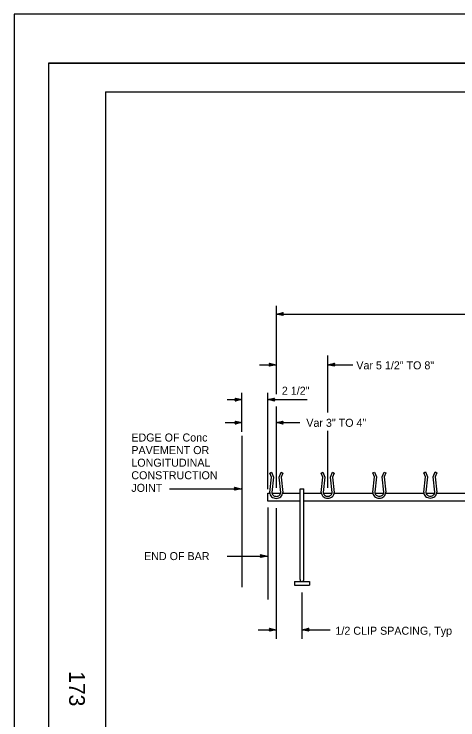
# Model space of a CAD drawing. Extents: x -893 to 867, y -474 to 712.
# Drawn here: x -893 to -505, y 95 to 712 of the extents above; entities that cross this region are included whole.
import ezdxf

# ---------------------------------------------------------------- set-up
doc = ezdxf.new("R2010")
doc.units = 0
for name, color, linetype in [('10 Sheet Format', 7, 'Continuous'), ('56 Stage 3 Anno', 7, 'Continuous'), ('60 Nongeo Data', 7, 'Continuous')]:
    doc.layers.add(name, color=color, linetype=linetype)

msp = doc.modelspace()

# ---------------------------------------------------------------- linework, layer by layer
at = {"layer": '10 Sheet Format'}
for p, q in [((-863.46, 668.96), (836.54, 668.96)), ((-863.46, 668.96), (-863.46, -431.04)), ((-813.45, 643.96), (811.55, 643.96)), ((-813.45, 643.96), (-813.45, -406.04))]:
    msp.add_line(p, q, dxfattribs=at)
for points in [[(-893.46, -474.04), (866.54, -474.04), (866.54, 711.96), (-893.46, 711.96)], [(-863.46, -431.04), (836.54, -431.04), (836.54, 668.96), (-863.46, 668.96)]]:
    msp.add_lwpolyline(points, close=True, dxfattribs=at)
at = {"layer": '56 Stage 3 Anno'}
for p, q in [((-664.27, 456.86), (-664.27, 379.52)), ((-664.27, 449.64), (-252.94, 449.64)), ((-619.27, 413.54), (-619.27, 363.62)), ((-678.82, 405.32), (-664.27, 405.32)), ((-619.27, 405.32), (-597.37, 405.32)), ((-694.19, 346.57), (-694.19, 380.89)), ((-671.69, 296.71), (-671.69, 380.89)), ((-707.22, 374.91), (-694.19, 374.91)), ((-696.19, 374.91), (-695.19, 374.91)), ((-671.69, 374.91), (-637.21, 374.91)), ((-669.69, 374.91), (-670.69, 374.91)), ((-664.27, 368.86), (-664.27, 297.69)), ((-694.19, 346.57), (-694.19, 358.26)), ((-708.94, 354.76), (-694.19, 354.76)), ((-696.19, 354.76), (-695.19, 354.76)), ((-664.27, 354.76), (-643.6, 354.76)), ((-662.27, 354.76), (-663.27, 354.76)), ((-619.27, 347.53), (-619.27, 297.69)), ((-757.53, 296.97), (-694.84, 296.97)), ((-671.69, 280.49), (-671.69, 200.08)), ((-664.27, 280), (-664.27, 165.77)), ((-707.24, 238.03), (-671.97, 238.03)), ((-641.77, 206.21), (-641.77, 165.77)), ((-679.91, 173.65), (-664.27, 173.65)), ((-641.77, 173.65), (-617.18, 173.65)), ((-639.77, 173.65), (-640.77, 173.65))]:
    msp.add_line(p, q, dxfattribs=at)
for points in [[(-658.27, 448.3), (-664.27, 449.64), (-658.27, 450.97), (-658.48, 450.62), (-662.88, 449.65), (-658.48, 448.66), (-658.69, 449.01), (-661.51, 449.64), (-658.7, 450.27), (-658.91, 449.91), (-660.12, 449.64), (-658.9, 449.37), (-659.07, 449.64), (-658.27, 450.97), (-659.07, 449.64)], [(-670.27, 406.66), (-664.27, 405.32), (-670.27, 403.99), (-670.06, 404.35), (-665.66, 405.32), (-670.06, 406.31), (-669.85, 405.95), (-667.03, 405.33), (-669.84, 404.7), (-669.63, 405.06), (-668.41, 405.33), (-669.63, 405.6), (-669.47, 405.32), (-670.27, 403.99), (-669.47, 405.32)], [(-613.27, 403.98), (-619.27, 405.32), (-613.27, 406.65), (-613.48, 406.3), (-617.88, 405.33), (-613.48, 404.34), (-613.69, 404.69), (-616.51, 405.32), (-613.7, 405.94), (-613.91, 405.59), (-615.12, 405.32), (-613.9, 405.05), (-614.07, 405.32), (-613.27, 406.65), (-614.07, 405.32)], [(-700.1, 376.23), (-694.19, 374.91), (-700.1, 373.6), (-699.89, 373.95), (-695.56, 374.9), (-699.89, 375.88), (-699.68, 375.53), (-696.91, 374.91), (-699.68, 374.3), (-699.47, 374.65), (-698.27, 374.91), (-699.47, 375.18), (-699.31, 374.91), (-700.1, 373.6), (-699.31, 374.91)], [(-665.79, 373.59), (-671.69, 374.91), (-665.79, 376.22), (-666, 375.87), (-670.33, 374.91), (-666, 373.94), (-666.21, 374.29), (-668.98, 374.91), (-666.21, 375.52), (-666.42, 375.17), (-667.62, 374.91), (-666.41, 374.64), (-666.58, 374.91), (-665.79, 376.22), (-666.58, 374.91)], [(-700.1, 356.08), (-694.19, 354.76), (-700.1, 353.45), (-699.89, 353.8), (-695.56, 354.75), (-699.89, 355.73), (-699.68, 355.38), (-696.91, 354.76), (-699.68, 354.15), (-699.47, 354.5), (-698.27, 354.76), (-699.47, 355.03), (-699.31, 354.76), (-700.1, 353.45), (-699.31, 354.76)], [(-658.36, 353.44), (-664.27, 354.76), (-658.36, 356.07), (-658.57, 355.72), (-662.9, 354.76), (-658.57, 353.79), (-658.78, 354.14), (-661.55, 354.76), (-658.78, 355.37), (-658.99, 355.02), (-660.19, 354.75), (-658.99, 354.49), (-659.15, 354.76), (-658.36, 356.07), (-659.15, 354.76)], [(-700.74, 298.29), (-694.84, 296.97), (-700.74, 295.66), (-700.53, 296.01), (-696.21, 296.97), (-700.54, 297.94), (-700.33, 297.59), (-697.56, 296.97), (-700.32, 296.36), (-700.11, 296.71), (-698.92, 296.97), (-700.12, 297.24), (-699.96, 296.97), (-700.74, 295.66), (-699.96, 296.97)], [(-677.88, 239.35), (-671.97, 238.03), (-677.88, 236.72), (-677.67, 237.07), (-673.34, 238.03), (-677.67, 239), (-677.46, 238.65), (-674.69, 238.03), (-677.46, 237.42), (-677.25, 237.77), (-676.05, 238.04), (-677.25, 238.3), (-677.09, 238.03), (-677.88, 236.72), (-677.09, 238.03)], [(-670.17, 174.97), (-664.27, 173.65), (-670.17, 172.34), (-669.96, 172.69), (-665.64, 173.65), (-669.97, 174.62), (-669.76, 174.27), (-666.99, 173.65), (-669.75, 173.04), (-669.54, 173.39), (-668.35, 173.65), (-669.55, 173.92), (-669.39, 173.65), (-670.17, 172.34), (-669.39, 173.65)], [(-635.86, 172.33), (-641.77, 173.65), (-635.86, 174.96), (-636.07, 174.61), (-640.4, 173.65), (-636.07, 172.68), (-636.28, 173.03), (-639.05, 173.65), (-636.28, 174.26), (-636.49, 173.91), (-637.69, 173.65), (-636.49, 173.38), (-636.65, 173.65), (-635.86, 174.96), (-636.65, 173.65)]]:
    msp.add_lwpolyline(points, close=True, dxfattribs=at)
at = {"layer": '60 Nongeo Data'}
for p, q in [((-694.19, 343.07), (-694.19, 210.92)), ((-643.45, 296.96), (-640.09, 296.96)), ((-643.45, 217.49), (-643.45, 296.96)), ((-640.09, 217.49), (-640.09, 296.96)), ((-648.33, 215.81), (-635.21, 215.81)), ((-648.33, 215.81), (-648.33, 212.74)), ((-648.33, 212.74), (-635.21, 212.74)), ((-635.21, 215.81), (-635.21, 212.74))]:
    msp.add_line(p, q, dxfattribs=at)
for points in [[(-669.93, 293.65), (-668.5, 307.07), (-669.94, 310.62), (-668.47, 311.34), (-666.75, 307.07), (-668.18, 293.65)], [(-660.3, 293.65), (-661.74, 307.07), (-660.01, 311.34), (-658.55, 310.62), (-659.98, 307.07), (-658.55, 293.65)], [(-624.88, 293.72), (-623.45, 307.14), (-624.88, 310.7), (-623.42, 311.41), (-621.7, 307.14), (-623.13, 293.72)], [(-615.25, 293.72), (-616.68, 307.14), (-614.96, 311.41), (-613.49, 310.7), (-614.93, 307.14), (-613.5, 293.72)], [(-579.84, 293.81), (-578.41, 307.23), (-579.84, 310.78), (-578.38, 311.5), (-576.65, 307.23), (-578.08, 293.81)], [(-570.21, 293.81), (-571.64, 307.23), (-569.92, 311.5), (-568.45, 310.78), (-569.89, 307.23), (-568.46, 293.81)], [(-535.25, 293.92), (-533.82, 307.34), (-535.25, 310.89), (-533.79, 311.61), (-532.07, 307.34), (-533.5, 293.92)], [(-525.62, 293.92), (-527.05, 307.34), (-525.33, 311.61), (-523.86, 310.89), (-525.3, 307.34), (-523.87, 293.92)], [(-671.69, 286.12), (-671.69, 293.21), (-669.91, 293.21)], [(-668.15, 293.21), (-660.32, 293.21)], [(-658.57, 293.21), (-643.4, 293.21)], [(-640.15, 293.21), (-624.85, 293.21)], [(-623.1, 293.21), (-615.3, 293.21)], [(-613.5, 293.21), (-579.8, 293.21)], [(-578.04, 293.21), (-570.27, 293.21)], [(-568.5, 293.21), (-535.19, 293.21)], [(-533.49, 293.21), (-525.71, 293.21)], [(-523.9, 293.21), (-489.98, 293.21)], [(-643.45, 286.12), (-671.69, 286.12)], [(-463.45, 286.12), (-640.09, 286.12)]]:
    msp.add_lwpolyline(points, dxfattribs=at)
for centre, radius, start, end in [((-665.25, 293.65), 4.68, 180, 204.56696), ((-664.76, 293.87), 5.22, 204.56696, 227.82024), ((-665.22, 293.65), 2.95, 180, 205.60576), ((-664.75, 293.88), 3.48, 205.60576, 229.1629), ((-664.44, 294.23), 3.95, 229.1629, 250.30223), ((-664.24, 294.79), 4.55, 250.30223, 270), ((-664.24, 294.79), 4.55, 270, 289.69777), ((-664.04, 294.23), 3.95, 289.69777, 310.8371), ((-663.73, 293.88), 3.48, 310.8371, 334.39424), ((-663.26, 293.65), 2.95, 334.39424, 360), ((-663.72, 293.87), 5.22, 312.17976, 335.43304), ((-663.24, 293.65), 4.68, 335.43304, 360), ((-620.19, 293.72), 4.68, 180, 204.56696), ((-619.71, 293.94), 5.22, 204.56696, 227.82024), ((-619.39, 294.29), 5.69, 227.82024, 249.42792), ((-620.17, 293.72), 2.95, 180, 205.60576), ((-619.7, 293.95), 3.48, 205.60576, 229.1629), ((-619.39, 294.31), 3.95, 229.1629, 250.30223), ((-619.19, 294.86), 4.55, 250.30223, 270), ((-619.19, 294.86), 4.55, 270, 289.69777), ((-618.99, 294.31), 3.95, 289.69777, 310.8371), ((-618.98, 294.29), 5.69, 290.57208, 312.17976), ((-618.68, 293.95), 3.48, 310.8371, 334.39424), ((-618.21, 293.72), 2.95, 334.39424, 360), ((-618.67, 293.94), 5.22, 312.17976, 335.43304), ((-618.18, 293.72), 4.68, 335.43304, 360), ((-575.15, 293.81), 4.68, 180, 204.56696), ((-574.67, 294.03), 5.22, 204.56696, 227.82024), ((-574.35, 294.38), 5.69, 227.82024, 249.42792), ((-575.13, 293.81), 2.95, 180, 205.60576), ((-574.65, 294.04), 3.48, 205.60576, 229.1629), ((-574.35, 294.39), 3.95, 229.1629, 250.30223), ((-574.15, 294.95), 4.55, 250.30223, 270), ((-574.15, 294.95), 4.55, 270, 289.69777), ((-573.95, 294.39), 3.95, 289.69777, 310.8371), ((-573.94, 294.38), 5.69, 290.57208, 312.17976), ((-573.64, 294.04), 3.48, 310.8371, 334.39424), ((-573.16, 293.81), 2.95, 334.39424, 360), ((-573.63, 294.03), 5.22, 312.17976, 335.43304), ((-573.14, 293.81), 4.68, 335.43304, 360), ((-530.56, 293.92), 4.68, 180, 204.56696), ((-530.08, 294.14), 5.22, 204.56696, 227.82024), ((-529.76, 294.49), 5.69, 227.82024, 249.42792), ((-530.54, 293.92), 2.95, 180, 205.60576), ((-530.07, 294.15), 3.48, 205.60576, 229.1629), ((-529.76, 294.5), 3.95, 229.1629, 250.30223), ((-529.56, 295.06), 4.55, 250.30223, 270), ((-529.56, 295.06), 4.55, 270, 289.69777), ((-529.36, 294.5), 3.95, 289.69777, 310.8371), ((-529.35, 294.49), 5.69, 290.57208, 312.17976), ((-529.05, 294.15), 3.48, 310.8371, 334.39424), ((-528.57, 293.92), 2.95, 334.39424, 360), ((-529.04, 294.14), 5.22, 312.17976, 335.43304), ((-528.55, 293.92), 4.68, 335.43304, 360), ((-664.45, 294.22), 5.69, 227.82024, 249.42792), ((-664.24, 294.76), 6.27, 249.42792, 270), ((-664.24, 294.76), 6.27, 270, 290.57208), ((-664.04, 294.22), 5.69, 290.57208, 312.17976), ((-619.19, 294.83), 6.27, 249.42792, 270), ((-619.19, 294.83), 6.27, 270, 290.57208), ((-574.15, 294.92), 6.27, 249.42792, 270), ((-574.15, 294.92), 6.27, 270, 290.57208), ((-529.56, 295.03), 6.27, 249.42792, 270), ((-529.56, 295.03), 6.27, 270, 290.57208), ((-641.77, 217.49), 1.68, 180.04072, 359.95928)]:
    msp.add_arc(centre, radius, start, end, dxfattribs=at)

# ---------------------------------------------------------------- texts
at = {"layer": '10 Sheet Format'}
for s, height, p in [('Var 5 1/2" TO 8"', 7, (-594.2, 401.35)), ('2 1/2"', 7, (-659.31, 379.16)), ('Var 3" TO 4"', 7, (-637.94, 351.1)), ('EDGE OF Conc', 6.9999, (-790.94, 338.23)), ('PAVEMENT OR', 6.9999, (-790.94, 327.23)), ('LONGITUDINAL', 6.9999, (-790.94, 316.23)), ('CONSTRUCTION', 6.9999, (-790.94, 305.23)), ('JOINT', 7, (-790.94, 294.23)), ('END OF BAR', 7, (-779.81, 234.55)), ('1/2 CLIP SPACING, Typ', 7, (-612.46, 169.28))]:
    msp.add_text(s, height=height, dxfattribs=at).set_placement(p)
msp.add_text('173', height=13.779, rotation=270, dxfattribs=at).set_placement((-845.33, 137.42))

doc.saveas('drawing.dxf')
